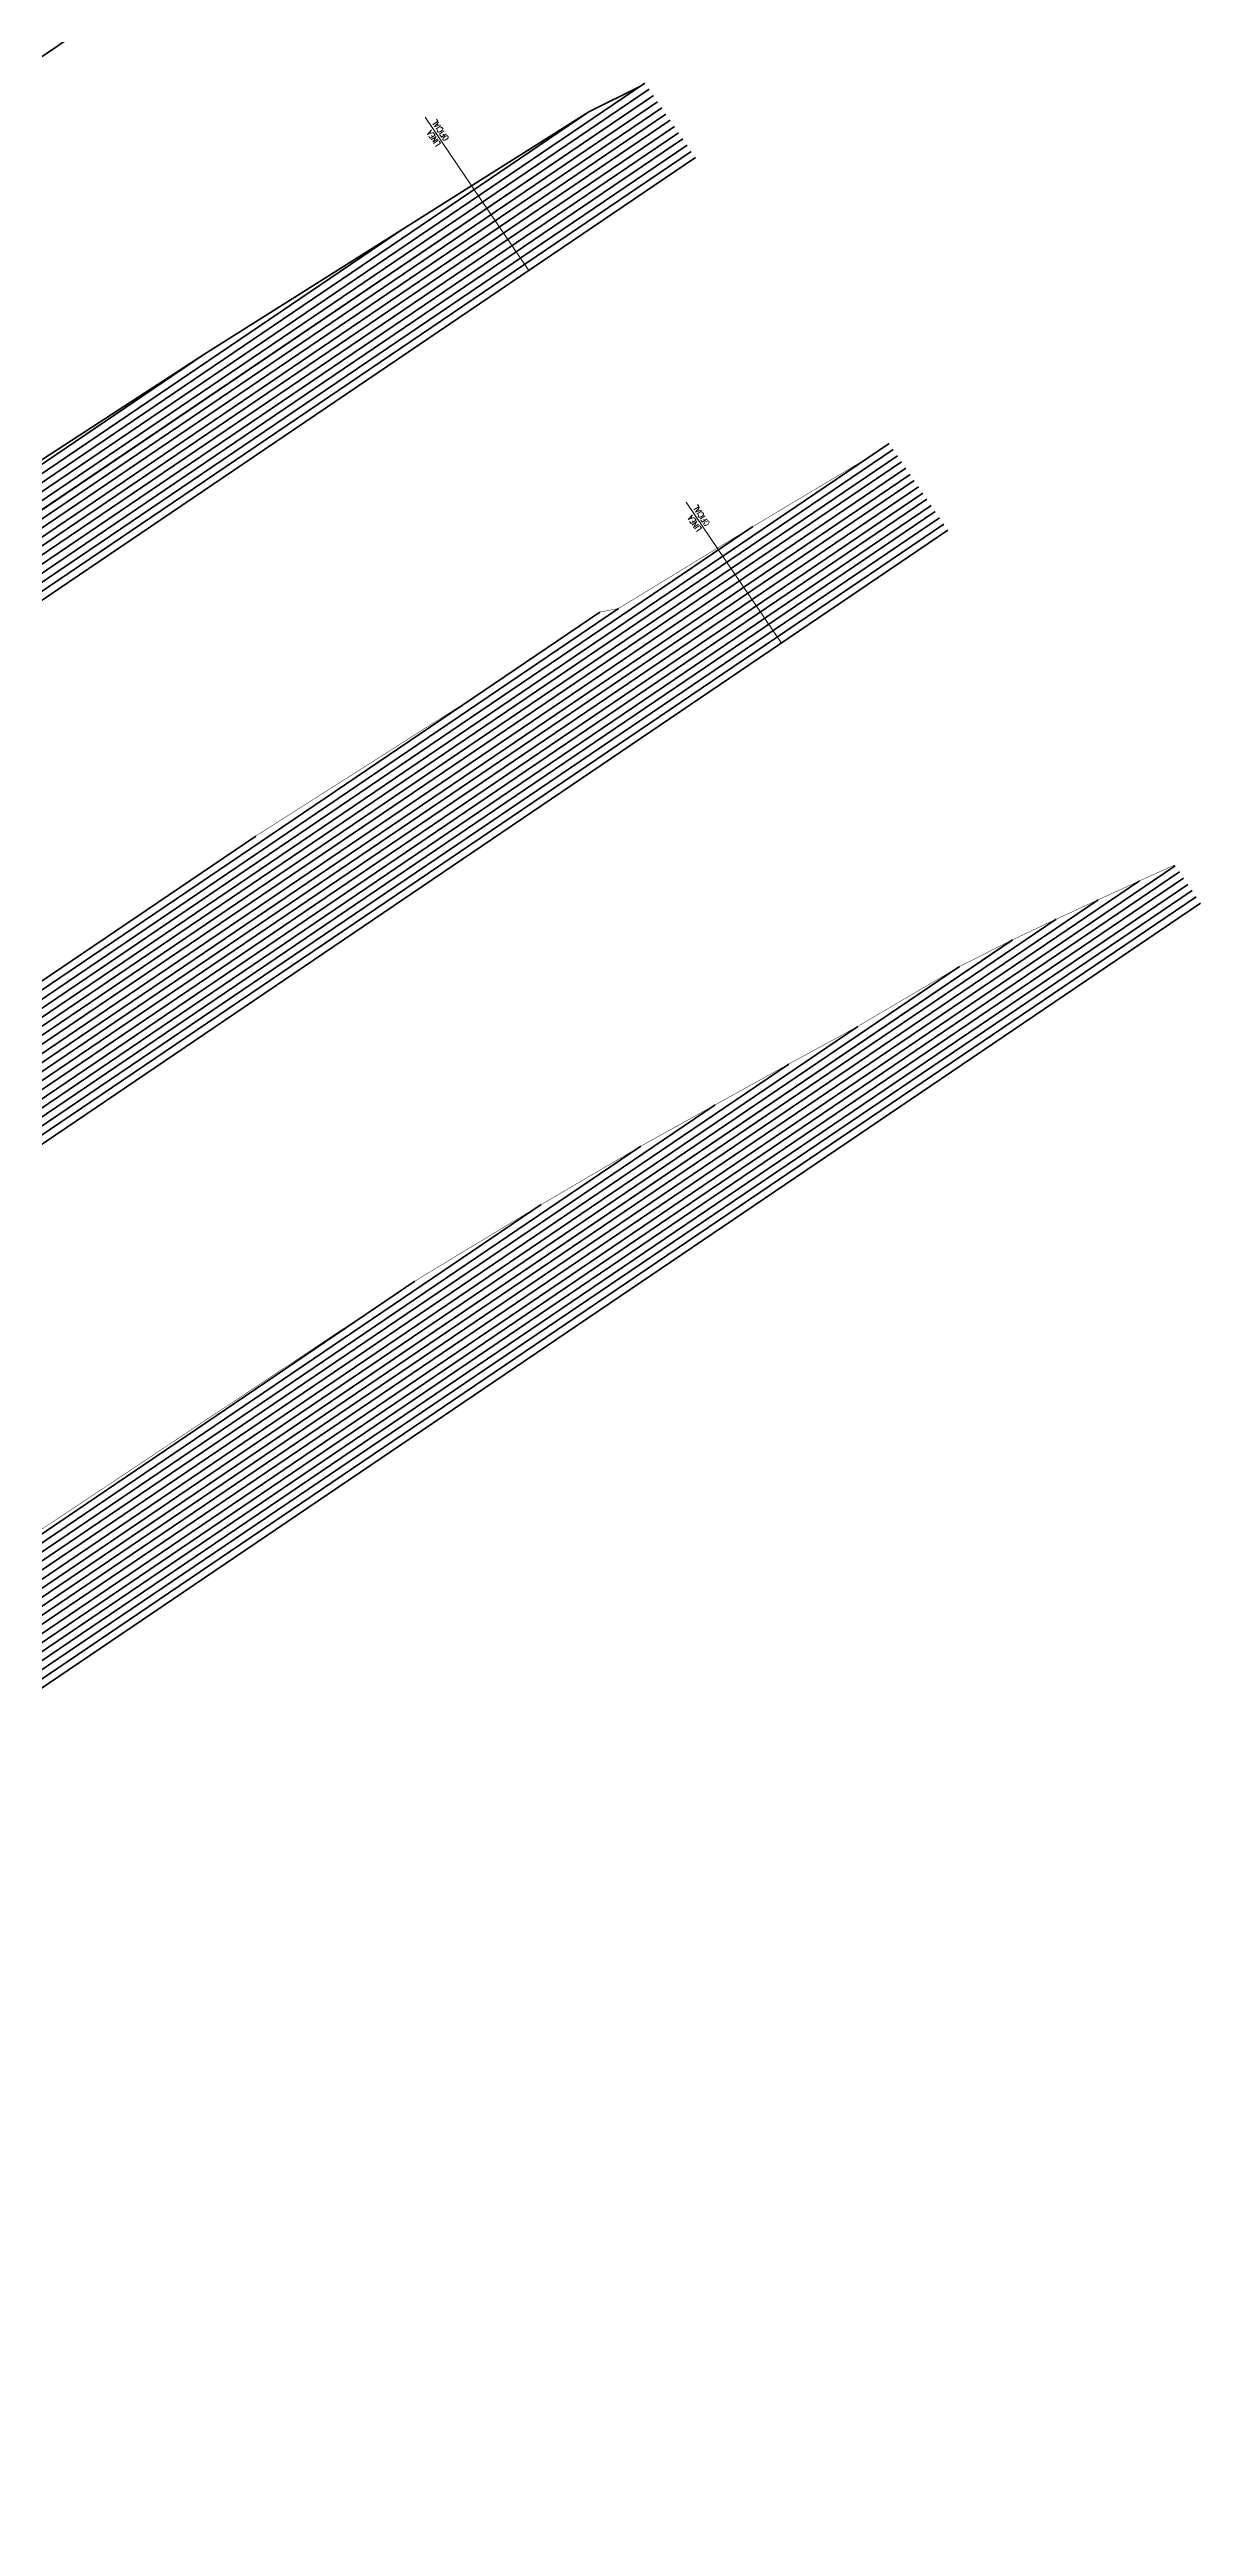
# Model space of a CAD drawing. Header units: metres. Extents: x 733085 to 734585, y 6084499 to 6087418.
# Drawn here: x 734304.1 to 734380.7, y 6085872.6 to 6086037.7 of the extents above; entities that cross this region are included whole.
import ezdxf

# ---------------------------------------------------------------- set-up
doc = ezdxf.new("R2010")
doc.units = ezdxf.units.M
doc.header["$LTSCALE"] = 5
doc.header["$MEASUREMENT"] = 0
doc.layers.add('_AUX', color=210, linetype='Continuous', lineweight=18, plot=False)
doc.layers.add('A-ELEV-MBE1', color=7, linetype='Continuous', lineweight=35)
doc.layers.add('U-ANNO-TEXT', color=3, linetype='Continuous', lineweight=18)
doc.styles.add('E-ROMANS', font='romans.shx', dxfattribs={"width": 0.8})

msp = doc.modelspace()

# ---------------------------------------------------------------- linework, layer by layer
at = {"layer": '_AUX', "ltscale": 0.05}
for points in [[(734336.003, 6086022.985), (734329.088, 6086033.192)], [(734352.829, 6085998.147), (734346.475, 6086007.527)]]:
    msp.add_lwpolyline(points, dxfattribs=at)
at = {"layer": 'A-ELEV-MBE1', "color": 252}
for p, q in [((734330.271, 6086055.338), (734170.574, 6085947.152)), ((734343.732, 6086035.468), (734196.714, 6085935.872)), ((734344.012, 6086035.054), (734184.315, 6085926.868)), ((734344.293, 6086034.64), (734184.596, 6085926.454)), ((734344.573, 6086034.226), (734184.876, 6085926.04)), ((734344.854, 6086033.812), (734185.156, 6085925.627)), ((734344.296, 6086034.636, 0), (734192.524, 6085931.819, 0)), ((734345.134, 6086033.398), (734185.437, 6085925.213)), ((734345.415, 6086032.984), (734185.717, 6085924.799)), ((734345.695, 6086032.57), (734185.998, 6085924.385)), ((734345.975, 6086032.156), (734186.278, 6085923.971)), ((734339.999, 6086033.543), (734198.495, 6085937.683)), ((734346.256, 6086031.742), (734186.559, 6085923.557)), ((734346.536, 6086031.328), (734186.839, 6085923.143)), ((734346.817, 6086030.914), (734187.119, 6085922.729)), ((734347.097, 6086030.5), (734187.4, 6085922.315)), ((734327.484, 6086025.668), (734200.256, 6085939.479)), ((734314.351, 6086017.376), (734206.28, 6085944.164)), ((734360.558, 6086010.63), (734222.886, 6085917.366)), ((734360.277, 6086011.044), (734226.101, 6085920.148)), ((734359.997, 6086011.458), (734234.196, 6085926.235)), ((734361.68, 6086008.975), (734210.272, 6085906.405)), ((734361.399, 6086009.389), (734210.925, 6085907.452)), ((734361.119, 6086009.803), (734214.786, 6085910.671)), ((734360.838, 6086010.217), (734219.821, 6085914.686)), ((734362.24, 6086008.147), (734202.543, 6085899.961)), ((734362.521, 6086007.733), (734202.824, 6085899.547)), ((734362.801, 6086007.319), (734203.104, 6085899.133)), ((734361.96, 6086008.561), (734206.148, 6085903.008)), ((734363.082, 6086006.905), (734203.384, 6085898.719)), ((734363.362, 6086006.491), (734203.665, 6085898.305)), ((734363.643, 6086006.077), (734203.945, 6085897.892)), ((734363.923, 6086005.663), (734204.226, 6085897.478)), ((734350.924, 6086005.916), (734238.916, 6085930.037)), ((734341.96, 6086000.447), (734244.752, 6085934.595)), ((734340.716, 6086000.209), (734251.38, 6085939.689)), ((734317.798, 6085985.287), (734261.384, 6085947.07)), ((734379.347, 6085982.896), (734219.649, 6085874.71)), ((734379.627, 6085982.482), (734219.93, 6085874.296)), ((734379.066, 6085983.309, 0), (734222.01, 6085876.913)), ((734379.907, 6085982.068), (734220.21, 6085873.882)), ((734380.188, 6085981.654), (734220.491, 6085873.468)), ((734380.468, 6085981.24), (734220.771, 6085873.054)), ((734380.749, 6085980.826), (734221.052, 6085872.64)), ((734376.681, 6085982.298), (734223.536, 6085878.551)), ((734373.927, 6085981.036), (734225.184, 6085880.271)), ((734371.137, 6085979.749), (734227.066, 6085882.15)), ((734368.229, 6085978.378, 0), (734229.016, 6085884.069, 0)), ((734368.194, 6085978.36), (734229.036, 6085884.088)), ((734364.692, 6085976.591), (734231.05, 6085886.057)), ((734357.915, 6085972.604), (734233.139, 6085888.076)), ((734353.319, 6085970.095), (734235.273, 6085890.125)), ((734348.423, 6085967.382), (734237.424, 6085892.187)), ((734343.461, 6085964.624), (734238.677, 6085893.64)), ((734336.816, 6085960.727), (734240.291, 6085895.337)), ((734328.393, 6085955.624), (734246.889, 6085900.411))]:
    msp.add_line(p, q, dxfattribs=at)
at = {"layer": 'A-ELEV-MBE1', "ltscale": 0.15, "elevation": 0}
msp.add_lwpolyline([(734184.315, 6085926.868), (734194.787, 6085933.962), (734196.714, 6085935.872), (734198.495, 6085937.683), (734200.256, 6085939.479), (734206.28, 6085944.164), (734216.018, 6085951.365), (734222.856, 6085956.601), (734234.069, 6085964.801), (734260.438, 6085982.665), (734277.44, 6085993.579), (734293.201, 6086003.652), (734314.351, 6086017.376), (734327.484, 6086025.668), (734339.999, 6086033.543), (734343.433, 6086035.265)], dxfattribs=at)
at = {"layer": 'A-ELEV-MBE1', "ltscale": 0.15, "const_width": 0.03, "elevation": 0}
for points in [[(734358.431, 6086010.398), (734350.924, 6086005.916), (734341.96, 6086000.447), (734340.716, 6086000.209), (734338.875, 6085998.962), (734332.493, 6085994.638), (734317.798, 6085985.287), (734261.384, 6085947.07), (734251.38, 6085939.689), (734244.752, 6085934.595), (734238.916, 6085930.037), (734234.196, 6085926.235), (734226.101, 6085920.148), (734222.886, 6085917.366), (734219.821, 6085914.686), (734214.786, 6085910.671), (734210.925, 6085907.452), (734210.272, 6085906.405), (734206.148, 6085903.008), (734203.441, 6085900.57)], [(734379.032, 6085983.36), (734376.681, 6085982.298), (734373.927, 6085981.036), (734371.137, 6085979.749), (734368.194, 6085978.36), (734364.692, 6085976.591), (734357.915, 6085972.604), (734353.319, 6085970.095), (734348.423, 6085967.382), (734343.461, 6085964.624), (734336.816, 6085960.727), (734328.393, 6085955.624), (734280.352, 6085923.683)]]:
    msp.add_lwpolyline(points, dxfattribs=at)

# ---------------------------------------------------------------- texts
at = {"layer": 'U-ANNO-TEXT', "char_height": 0.4, "attachment_point": 7, "rotation": 124.11532, "style": 'E-ROMANS'}
for insert in [(734330.698, 6086031.792), (734348.084, 6086006.126)]:
    msp.add_mtext('LINEA\\POFICIAL', dxfattribs=dict(at, insert=insert))

doc.saveas('drawing.dxf')
